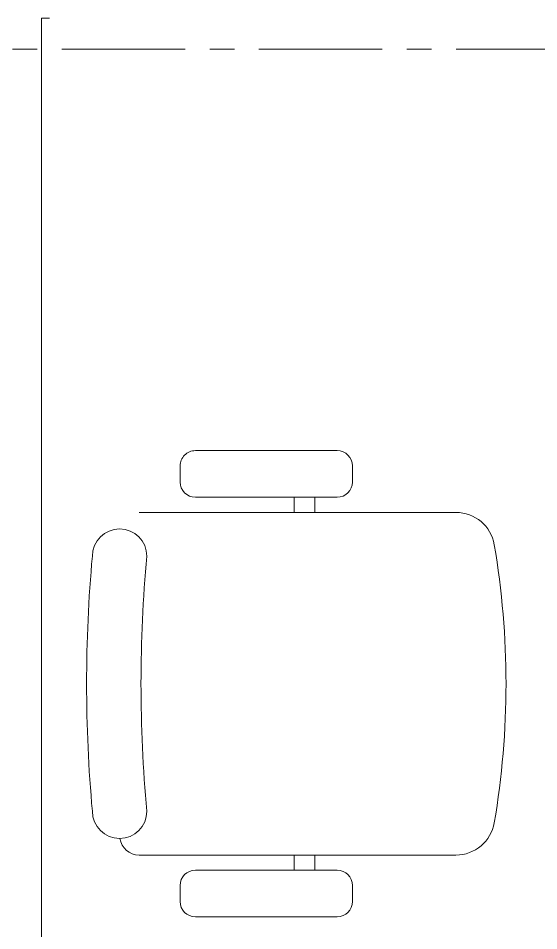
# Model space of a CAD drawing. Header units: millimetres. Extents: x 26027 to 581921, y 7230 to 233891.
# Drawn here: x 557194 to 557864, y 141210 to 142385 of the extents above; entities that cross this region are included whole.
import ezdxf

# ---------------------------------------------------------------- set-up
doc = ezdxf.new("R2010")
doc.units = ezdxf.units.MM
doc.header["$LTSCALE"] = 5
doc.linetypes.add('CENTER', pattern=[50.8, 31.75, -6.35, 6.35, -6.35])
doc.layers.get('0').update_dxf_attribs({"color": 252})
doc.layers.add('axes', color=252, linetype='Continuous')
for name, color, linetype, lineweight in [('Medical Equipment and Furniture', 252, 'Continuous', 0), ('NEW', 252, 'Continuous', 5), ('Walls', 252, 'Continuous', 5)]:
    doc.layers.add(name, color=color, linetype=linetype, lineweight=lineweight)

# ---------------------------------------------------------------- blocks, each defined once
blk = doc.blocks.new('*X15')
at = {"color": 0}
for p, q in [((5, 3), (5, 3)), ((5, 3), (5, 3)), ((5, 3), (5, 3)), ((5, 3), (5, 3)), ((5, 3), (5, 3)), ((5, 3), (5, 3)), ((5, 3), (5, 3)), ((5, 3), (5, 3)), ((5, 3), (5, 3)), ((5, 3), (5, 3)), ((5, 3), (5, 3)), ((5, 3), (5, 3)), ((5, 3), (5, 3)), ((5, 3), (5, 3)), ((5, 3), (5, 3)), ((5, 3), (5, 3)), ((5, 3), (5, 3)), ((5, 3), (5, 3)), ((5, 3), (5, 3)), ((5, 3), (5, 3)), ((5, 3), (5, 3)), ((5, 3), (5, 3)), ((5, 3), (5, 3)), ((5, 3), (5, 3)), ((5, 3), (5, 3)), ((5, 3), (5, 3)), ((5, 3), (5, 3)), ((5, 3), (5, 3)), ((5, 3), (5, 3)), ((5, 3), (5, 3)), ((5, 3), (5, 3)), ((5, 3), (5, 3)), ((5, 3), (5, 3)), ((5, 3), (5, 3)), ((5, 3), (5, 3)), ((5, 3), (5, 3)), ((5, 3), (5, 3)), ((5, 3), (5, 3)), ((5, 3), (5, 3)), ((5, 3), (5, 3)), ((5, 3), (5, 3)), ((5, 3), (5, 3)), ((5, 3), (5, 3)), ((5, 3), (5, 3)), ((5, 3), (5, 3)), ((5, 3), (5, 3)), ((5, 3), (5, 3)), ((5, 3), (5, 3)), ((5, 3), (5, 3)), ((5, 3), (5, 3)), ((5, 3), (5, 3)), ((5, 3), (5, 3)), ((5, 3), (5, 3)), ((5, 3), (5, 3)), ((5, 3), (5, 3)), ((5, 3), (5, 3)), ((5, 3), (5, 3)), ((5, 3), (5, 3)), ((5, 3), (5, 3)), ((5, 3), (5, 3)), ((5, 3), (5, 3)), ((5, 3), (5, 3)), ((5, 3), (5, 3)), ((5, 3), (5, 3)), ((5, 3), (5, 3)), ((5, 3), (5, 3)), ((6, 3), (5, 3)), ((5, 3), (5, 3)), ((6, 3), (5, 3)), ((5, 3), (5, 3)), ((6, 3), (5, 3)), ((5, 3), (5, 3)), ((6, 3), (5, 3)), ((5, 3), (5, 3)), ((5, 3), (5, 3)), ((5, 3), (5, 3)), ((5, 3), (5, 3)), ((5, 3), (5, 3)), ((5, 3), (5, 3)), ((5, 3), (5, 3)), ((5, 3), (5, 3)), ((5, 3), (5, 3)), ((5, 3), (5, 3)), ((5, 3), (5, 3)), ((5, 3), (5, 3)), ((5, 3), (5, 3)), ((5, 3), (5, 3)), ((5, 3), (5, 3)), ((5, 3), (5, 3)), ((5, 3), (5, 3)), ((5, 3), (5, 3)), ((5, 3), (5, 3)), ((5, 3), (5, 3)), ((5, 3), (5, 3)), ((5, 3), (5, 3)), ((5, 3), (5, 3)), ((6, 3), (6, 3)), ((6, 3), (6, 3)), ((6, 3), (6, 3)), ((6, 3), (6, 3)), ((6, 3), (6, 3)), ((6, 3), (6, 3)), ((6, 3), (6, 3)), ((6, 3), (6, 3)), ((6, 3), (6, 3)), ((6, 3), (6, 3)), ((6, 3), (6, 3)), ((6, 3), (6, 3)), ((6, 3), (6, 3)), ((6, 3), (6, 3)), ((6, 3), (6, 3)), ((6, 3), (6, 3)), ((6, 3), (6, 3)), ((6, 3), (6, 3)), ((6, 3), (6, 3)), ((6, 3), (6, 3)), ((6, 3), (6, 3)), ((6, 3), (6, 3)), ((6, 3), (6, 3)), ((6, 3), (6, 3)), ((6, 3), (6, 3)), ((6, 3), (6, 3)), ((6, 3), (6, 3)), ((6, 3), (6, 3)), ((6, 3), (6, 3)), ((6, 3), (6, 3)), ((6, 3), (6, 3)), ((6, 3), (6, 3)), ((6, 3), (6, 3)), ((6, 3), (6, 3)), ((6, 3), (6, 3)), ((6, 3), (6, 3)), ((6, 3), (6, 3)), ((6, 3), (6, 3)), ((6, 3), (6, 3)), ((6, 3), (6, 3)), ((6, 3), (6, 3)), ((6, 3), (6, 3)), ((6, 3), (6, 3)), ((6, 3), (6, 3)), ((6, 3), (6, 3)), ((6, 3), (6, 3)), ((6, 3), (6, 3)), ((6, 3), (6, 3)), ((6, 3), (6, 3)), ((6, 3), (6, 3)), ((6, 3), (6, 3)), ((6, 3), (6, 3)), ((6, 3), (6, 3)), ((6, 3), (6, 3)), ((6, 3), (6, 3)), ((6, 3), (6, 3)), ((6, 3), (6, 3)), ((6, 3), (6, 3)), ((6, 3), (6, 3)), ((6, 3), (6, 3)), ((6, 3), (6, 3)), ((6, 3), (6, 3)), ((6, 3), (6, 3)), ((6, 3), (6, 3)), ((6, 3), (6, 3)), ((6, 3), (6, 3)), ((6, 3), (6, 3)), ((6, 3), (6, 3)), ((6, 3), (6, 3)), ((6, 3), (6, 3)), ((6, 3), (6, 3)), ((6, 3), (6, 3)), ((6, 3), (6, 3)), ((6, 3), (6, 3)), ((6, 3), (6, 3)), ((6, 3), (6, 3)), ((6, 3), (6, 3)), ((6, 3), (6, 3)), ((6, 3), (6, 3)), ((6, 3), (6, 3)), ((6, 3), (6, 3)), ((6, 3), (6, 3)), ((6, 3), (6, 3)), ((6, 3), (6, 3)), ((6, 3), (6, 3)), ((6, 3), (6, 3)), ((6, 3), (6, 3)), ((6, 3), (6, 3)), ((6, 3), (6, 3)), ((6, 3), (6, 3)), ((6, 3), (6, 3)), ((6, 3), (6, 3)), ((6, 3), (6, 3)), ((6, 3), (6, 3)), ((6, 3), (6, 3)), ((6, 3), (6, 3)), ((6, 3), (6, 3)), ((6, 3), (6, 3)), ((6, 3), (6, 3)), ((6, 3), (6, 3)), ((6, 3), (6, 3)), ((6, 3), (6, 3)), ((6, 3), (6, 3)), ((6, 3), (6, 3)), ((6, 3), (6, 3)), ((6, 3), (6, 3)), ((6, 3), (6, 3)), ((6, 3), (6, 3)), ((6, 3), (6, 3)), ((6, 3), (6, 3)), ((6, 3), (6, 3)), ((6, 3), (6, 3)), ((6, 3), (6, 3)), ((6, 3), (6, 3)), ((6, 3), (6, 3)), ((6, 3), (6, 3)), ((6, 3), (6, 3)), ((6, 3), (6, 3)), ((6, 3), (6, 3)), ((6, 3), (6, 3)), ((6, 3), (6, 3)), ((6, 3), (6, 3)), ((6, 3), (6, 3)), ((6, 3), (6, 3)), ((6, 3), (6, 3)), ((6, 3), (6, 3)), ((6, 3), (6, 3)), ((6, 3), (6, 3)), ((6, 3), (6, 3)), ((6, 3), (6, 3)), ((6, 3), (6, 3)), ((6, 3), (6, 3)), ((6, 3), (6, 3)), ((6, 3), (6, 3)), ((6, 3), (6, 3)), ((6, 3), (6, 3)), ((6, 3), (6, 3)), ((6, 3), (6, 3)), ((6, 3), (6, 3)), ((6, 3), (6, 3)), ((6, 3), (6, 3)), ((6, 3), (6, 3)), ((6, 3), (6, 3)), ((6, 3), (6, 3)), ((6, 3), (6, 3)), ((6, 3), (6, 3)), ((6, 3), (6, 3)), ((6, 3), (6, 3)), ((6, 3), (6, 3)), ((6, 3), (6, 3)), ((6, 3), (6, 3)), ((6, 3), (6, 3)), ((6, 3), (6, 3)), ((6, 3), (6, 3)), ((6, 3), (6, 3)), ((6, 3), (6, 3)), ((6, 3), (6, 3)), ((6, 3), (6, 3)), ((6, 3), (6, 3)), ((6, 3), (6, 3)), ((6, 3), (6, 3)), ((6, 3), (6, 3)), ((6, 3), (6, 3)), ((6, 3), (6, 3)), ((6, 3), (6, 3)), ((6, 3), (6, 3)), ((6, 3), (6, 3)), ((6, 3), (6, 3)), ((6, 3), (6, 3)), ((6, 3), (6, 3)), ((6, 3), (6, 3)), ((6, 3), (6, 3)), ((6, 3), (6, 3)), ((6, 3), (6, 3)), ((6, 3), (6, 3)), ((6, 3), (6, 3)), ((6, 3), (6, 3)), ((6, 3), (6, 3)), ((6, 3), (6, 3)), ((6, 3), (6, 3)), ((6, 3), (6, 3)), ((6, 3), (6, 3)), ((6, 3), (6, 3)), ((6, 3), (6, 3)), ((6, 3), (6, 3)), ((6, 3), (6, 3)), ((6, 3), (6, 3)), ((6, 3), (6, 3)), ((6, 3), (6, 3)), ((6, 3), (6, 3)), ((6, 3), (6, 3)), ((6, 3), (6, 3)), ((6, 3), (6, 3)), ((6, 3), (6, 3)), ((6, 3), (6, 3)), ((6, 3), (6, 3)), ((6, 3), (6, 3)), ((6, 3), (6, 3)), ((6, 3), (6, 3)), ((6, 3), (6, 3)), ((6, 3), (6, 3)), ((6, 3), (6, 3)), ((6, 3), (6, 3)), ((6, 3), (6, 3)), ((6, 3), (5, 3)), ((6, 3), (5, 3)), ((6, 3), (5, 3)), ((6, 3), (5, 3)), ((6, 3), (5, 3)), ((6, 3), (6, 3)), ((6, 3), (6, 3)), ((6, 3), (6, 3)), ((6, 3), (6, 3)), ((6, 3), (6, 3)), ((6, 3), (6, 3)), ((6, 3), (6, 3)), ((6, 3), (6, 3)), ((6, 3), (6, 3)), ((6, 3), (6, 3)), ((6, 3), (6, 3)), ((6, 3), (6, 3)), ((6, 3), (6, 3)), ((6, 3), (6, 3)), ((6, 3), (6, 3)), ((6, 3), (6, 3)), ((6, 3), (6, 3)), ((6, 3), (6, 3)), ((6, 3), (6, 3)), ((6, 3), (6, 3)), ((6, 3), (6, 3)), ((6, 3), (6, 3)), ((6, 3), (6, 3)), ((6, 3), (6, 3)), ((6, 3), (6, 3)), ((6, 3), (6, 3)), ((6, 3), (6, 3)), ((6, 3), (6, 3)), ((6, 3), (6, 3)), ((6, 3), (6, 3)), ((6, 3), (6, 3)), ((6, 3), (6, 3)), ((6, 3), (6, 3)), ((6, 3), (6, 3)), ((6, 3), (6, 3)), ((6, 3), (6, 3)), ((6, 3), (6, 3)), ((6, 3), (6, 3)), ((6, 3), (6, 3)), ((6, 3), (6, 3)), ((6, 3), (6, 3)), ((6, 3), (6, 3)), ((6, 3), (6, 3)), ((6, 3), (6, 3)), ((6, 3), (6, 3)), ((6, 3), (6, 3)), ((6, 3), (6, 3)), ((6, 3), (6, 3)), ((6, 3), (6, 3)), ((6, 3), (6, 3)), ((6, 3), (6, 3)), ((6, 3), (6, 3)), ((6, 3), (6, 3)), ((6, 3), (6, 3)), ((6, 3), (6, 3)), ((6, 3), (6, 3)), ((6, 3), (6, 3)), ((6, 3), (6, 3)), ((6, 3), (6, 3)), ((6, 3), (6, 3)), ((6, 3), (6, 3)), ((6, 3), (6, 3)), ((6, 3), (6, 3)), ((6, 3), (6, 3)), ((6, 3), (6, 3)), ((6, 3), (6, 3)), ((6, 3), (6, 3)), ((6, 3), (6, 3)), ((6, 3), (6, 3)), ((6, 3), (6, 3)), ((6, 3), (6, 3)), ((6, 3), (6, 3)), ((6, 3), (6, 3)), ((6, 3), (6, 3)), ((6, 3), (6, 3)), ((6, 3), (6, 3)), ((6, 3), (6, 3)), ((6, 3), (6, 3)), ((6, 3), (6, 3)), ((6, 3), (6, 3)), ((6, 3), (6, 3)), ((6, 3), (6, 3)), ((6, 3), (6, 3)), ((6, 3), (6, 3)), ((6, 3), (6, 3)), ((6, 3), (6, 3)), ((6, 3), (6, 3)), ((6, 3), (6, 3)), ((6, 3), (6, 3)), ((6, 3), (6, 3)), ((6, 3), (6, 3)), ((6, 3), (6, 3)), ((6, 3), (6, 3)), ((6, 3), (6, 3)), ((6, 3), (6, 3)), ((6, 3), (6, 3)), ((6, 3), (6, 3)), ((6, 3), (6, 3)), ((6, 3), (6, 3)), ((6, 3), (6, 3)), ((6, 3), (6, 3)), ((6, 3), (6, 3)), ((6, 3), (6, 3)), ((6, 3), (6, 3)), ((6, 3), (6, 3)), ((6, 3), (6, 3)), ((6, 3), (6, 3)), ((6, 3), (6, 3)), ((6, 3), (6, 3)), ((6, 3), (6, 3)), ((6, 3), (6, 3)), ((6, 3), (6, 3)), ((6, 3), (6, 3)), ((6, 3), (6, 3)), ((6, 3), (6, 3)), ((6, 3), (6, 3)), ((6, 3), (6, 3)), ((6, 3), (6, 3)), ((6, 3), (6, 3)), ((6, 3), (6, 3)), ((6, 3), (6, 3)), ((6, 3), (6, 3)), ((6, 3), (6, 3)), ((6, 3), (6, 3)), ((6, 3), (6, 3)), ((6, 3), (6, 3)), ((6, 3), (6, 3)), ((6, 3), (6, 3)), ((6, 3), (6, 3)), ((6, 3), (6, 3)), ((6, 3), (6, 3)), ((6, 3), (6, 3)), ((6, 3), (6, 3)), ((6, 3), (6, 3)), ((6, 3), (6, 3)), ((6, 3), (6, 3)), ((6, 3), (6, 3)), ((6, 3), (6, 3)), ((6, 3), (6, 3)), ((6, 3), (6, 3)), ((6, 3), (6, 3)), ((6, 3), (6, 3)), ((6, 3), (6, 3)), ((6, 3), (6, 3)), ((6, 3), (6, 3)), ((6, 3), (6, 3)), ((6, 3), (6, 3)), ((6, 3), (6, 3)), ((6, 3), (6, 3)), ((6, 3), (6, 3)), ((6, 3), (6, 3)), ((6, 3), (6, 3)), ((6, 3), (6, 3)), ((6, 3), (6, 3)), ((6, 3), (6, 3)), ((6, 3), (6, 3)), ((6, 3), (6, 3)), ((6, 3), (6, 3)), ((6, 3), (6, 3)), ((6, 3), (6, 3)), ((6, 3), (6, 3)), ((6, 3), (6, 3)), ((6, 3), (6, 3)), ((6, 3), (6, 3)), ((6, 3), (6, 3)), ((6, 3), (6, 3)), ((6, 3), (6, 3)), ((6, 3), (6, 3)), ((6, 3), (6, 3)), ((6, 3), (6, 3)), ((6, 3), (6, 3)), ((6, 3), (6, 3)), ((6, 3), (6, 3)), ((6, 3), (6, 3)), ((6, 3), (6, 3)), ((6, 3), (6, 3)), ((6, 3), (6, 3)), ((6, 3), (6, 3)), ((6, 3), (6, 3)), ((6, 3), (6, 3)), ((6, 3), (6, 3)), ((6, 3), (6, 3)), ((6, 3), (6, 3)), ((6, 3), (6, 3)), ((6, 3), (6, 3)), ((6, 3), (6, 3)), ((6, 3), (6, 3)), ((6, 3), (6, 3)), ((6, 3), (6, 3)), ((6, 3), (6, 3)), ((6, 3), (6, 3)), ((6, 3), (6, 3)), ((6, 3), (6, 3)), ((6, 3), (6, 3)), ((6, 3), (6, 3)), ((6, 3), (6, 3)), ((6, 3), (6, 3)), ((6, 3), (6, 3)), ((6, 3), (6, 3)), ((6, 3), (6, 3)), ((6, 3), (6, 3)), ((6, 3), (6, 3)), ((6, 3), (6, 3)), ((6, 3), (6, 3)), ((6, 3), (6, 3)), ((6, 3), (6, 3)), ((6, 3), (6, 3)), ((6, 3), (6, 3)), ((6, 3), (6, 3)), ((6, 3), (6, 3)), ((6, 3), (6, 3)), ((6, 3), (6, 3)), ((6, 3), (6, 3)), ((6, 3), (6, 3)), ((6, 3), (6, 3)), ((6, 3), (6, 3)), ((6, 3), (6, 3)), ((6, 3), (6, 3)), ((6, 3), (6, 3)), ((6, 3), (6, 3)), ((6, 3), (6, 3)), ((6, 3), (6, 3)), ((6, 3), (6, 3)), ((6, 3), (6, 3)), ((6, 3), (6, 3)), ((6, 3), (6, 3)), ((6, 3), (6, 3)), ((6, 3), (6, 3)), ((6, 3), (6, 3)), ((6, 3), (6, 3)), ((6, 3), (6, 3)), ((6, 3), (6, 3)), ((6, 3), (6, 3)), ((6, 3), (6, 3)), ((6, 3), (6, 3)), ((6, 3), (6, 3)), ((6, 3), (6, 3)), ((6, 3), (6, 3)), ((6, 3), (6, 3)), ((6, 3), (6, 3)), ((6, 3), (6, 3)), ((6, 3), (6, 3)), ((6, 3), (6, 3)), ((6, 3), (6, 3)), ((6, 3), (6, 3)), ((6, 3), (6, 3)), ((6, 3), (6, 3)), ((6, 3), (6, 3)), ((6, 3), (6, 3)), ((6, 3), (6, 3)), ((6, 3), (6, 3)), ((6, 3), (6, 3)), ((6, 3), (6, 3)), ((6, 3), (6, 3)), ((6, 3), (6, 3)), ((6, 3), (6, 3)), ((6, 3), (6, 3)), ((6, 3), (6, 3)), ((6, 3), (6, 3)), ((6, 3), (6, 3)), ((6, 3), (6, 3)), ((6, 3), (6, 3)), ((6, 3), (6, 3)), ((6, 3), (6, 3)), ((6, 3), (6, 3)), ((6, 3), (6, 3)), ((6, 3), (6, 3)), ((6, 3), (6, 3)), ((6, 3), (6, 3)), ((6, 3), (6, 3)), ((6, 3), (6, 3)), ((6, 3), (6, 3)), ((6, 3), (6, 3)), ((6, 3), (6, 3)), ((6, 3), (6, 3)), ((6, 3), (6, 3)), ((6, 3), (6, 3)), ((6, 3), (6, 3)), ((6, 3), (6, 3)), ((6, 3), (6, 3)), ((6, 3), (6, 3)), ((6, 3), (6, 3)), ((6, 3), (6, 3)), ((6, 3), (6, 3)), ((6, 3), (6, 3)), ((6, 3), (6, 3)), ((6, 3), (6, 3)), ((6, 3), (6, 3)), ((6, 3), (6, 3)), ((6, 3), (6, 3)), ((6, 3), (6, 3)), ((6, 3), (6, 3)), ((6, 3), (6, 3)), ((6, 3), (6, 3)), ((6, 3), (6, 3)), ((6, 3), (6, 3)), ((6, 3), (6, 3)), ((6, 3), (6, 3)), ((6, 3), (6, 3)), ((6, 3), (6, 3)), ((6, 3), (6, 3)), ((6, 3), (6, 3)), ((6, 3), (6, 3)), ((6, 3), (6, 3)), ((6, 3), (6, 3)), ((6, 3), (6, 3)), ((6, 3), (6, 3)), ((6, 3), (6, 3)), ((6, 3), (6, 3)), ((6, 3), (6, 3)), ((6, 3), (6, 3)), ((6, 3), (6, 3)), ((6, 3), (6, 3)), ((6, 3), (6, 3)), ((6, 3), (6, 3)), ((6, 3), (6, 3)), ((6, 3), (6, 3))]:
    blk.add_line(p, q, dxfattribs=at)
blk = doc.blocks.new('*X16')
at = {"color": 0}
for p, q in [((13, 1), (13, 1)), ((13, 1), (13, 1)), ((13, 1), (13, 1)), ((13, 1), (13, 1)), ((13, 1), (13, 1)), ((13, 1), (13, 1)), ((13, 1), (13, 1)), ((13, 1), (13, 1)), ((13, 1), (13, 1)), ((13, 1), (13, 1)), ((13, 1), (13, 1)), ((13, 1), (13, 1)), ((13, 1), (13, 1)), ((13, 1), (13, 1)), ((13, 1), (13, 1)), ((13, 1), (14, 1)), ((13, 1), (14, 1)), ((13, 1), (14, 1)), ((13, 1), (13, 1)), ((13, 1), (13, 1)), ((13, 1), (13, 1)), ((13, 1), (13, 1)), ((13, 1), (13, 1)), ((13, 1), (13, 1)), ((13, 1), (13, 1)), ((13, 1), (13, 1)), ((13, 1), (13, 1)), ((13, 1), (13, 1)), ((13, 1), (13, 1)), ((13, 1), (13, 1)), ((13, 1), (13, 1)), ((13, 1), (13, 1)), ((13, 1), (13, 1)), ((13, 1), (13, 1)), ((13, 1), (13, 1)), ((13, 1), (13, 1)), ((13, 1), (13, 1)), ((13, 1), (13, 1)), ((13, 1), (13, 1)), ((13, 1), (13, 1)), ((13, 1), (13, 1)), ((13, 1), (13, 1)), ((13, 1), (13, 1)), ((13, 1), (13, 1)), ((13, 1), (13, 1)), ((13, 1), (13, 1)), ((13, 1), (13, 1)), ((13, 1), (13, 1)), ((13, 1), (13, 1)), ((13, 1), (13, 1)), ((13, 1), (13, 1)), ((13, 1), (13, 1)), ((13, 1), (13, 1)), ((13, 1), (13, 1)), ((13, 1), (13, 1)), ((13, 1), (13, 1)), ((13, 1), (13, 1)), ((13, 1), (13, 1)), ((13, 1), (13, 1)), ((13, 1), (13, 1)), ((13, 1), (13, 1)), ((13, 1), (13, 1)), ((13, 1), (13, 1)), ((13, 1), (13, 1)), ((13, 1), (13, 1)), ((13, 1), (13, 1)), ((13, 1), (13, 1)), ((13, 1), (13, 1)), ((13, 1), (13, 1)), ((13, 1), (13, 1)), ((13, 1), (13, 1)), ((13, 1), (13, 1)), ((13, 1), (13, 1)), ((13, 1), (13, 1)), ((13, 1), (13, 1)), ((13, 1), (13, 1)), ((13, 1), (13, 1)), ((13, 1), (13, 1)), ((13, 1), (13, 1)), ((13, 1), (13, 1)), ((13, 1), (13, 1)), ((13, 1), (13, 1)), ((13, 1), (13, 1)), ((13, 1), (13, 1)), ((13, 1), (13, 1)), ((13, 1), (13, 1)), ((13, 1), (13, 1)), ((13, 1), (13, 1)), ((13, 1), (13, 1)), ((13, 1), (13, 1)), ((13, 1), (13, 1)), ((13, 1), (13, 1)), ((13, 1), (13, 1)), ((13, 1), (13, 1)), ((13, 1), (13, 1)), ((13, 1), (13, 1)), ((13, 1), (13, 1)), ((13, 1), (13, 1)), ((13, 1), (13, 1)), ((13, 1), (13, 1)), ((13, 1), (13, 1)), ((13, 1), (13, 1)), ((13, 1), (13, 1)), ((13, 1), (13, 1)), ((13, 1), (13, 1)), ((13, 1), (13, 1)), ((13, 1), (13, 1)), ((13, 1), (13, 1)), ((13, 1), (13, 1)), ((13, 1), (13, 1)), ((13, 1), (13, 1)), ((13, 1), (13, 1)), ((13, 1), (13, 1)), ((13, 1), (13, 1)), ((13, 1), (13, 1)), ((13, 1), (13, 1)), ((13, 1), (13, 1)), ((13, 1), (13, 1)), ((13, 1), (13, 1)), ((13, 1), (13, 1)), ((13, 1), (13, 1)), ((13, 1), (13, 1)), ((13, 1), (13, 1)), ((13, 1), (14, 1)), ((13, 0), (13, 0)), ((13, 0), (13, 0)), ((13, 0), (13, 0)), ((13, 0), (13, 0)), ((13, 0), (13, 0)), ((13, 0), (13, 0)), ((13, 0), (13, 0)), ((13, 0), (13, 0)), ((13, 0), (13, 0)), ((13, 0), (13, 0)), ((13, 0), (13, 0)), ((13, 0), (13, 0)), ((13, 0), (13, 0)), ((13, 0), (13, 0)), ((13, 0), (13, 0)), ((13, 0), (13, 0)), ((13, 0), (13, 0)), ((13, 0), (13, 0)), ((13, 0), (13, 0)), ((13, 0), (13, 0)), ((13, 0), (13, 0)), ((13, 0), (13, 0)), ((13, 0), (13, 0)), ((13, 0), (13, 0)), ((13, 0), (13, 0)), ((13, 0), (13, 0)), ((13, 0), (13, 0)), ((13, 0), (13, 0)), ((13, 0), (13, 0)), ((13, 0), (13, 0)), ((13, 0), (13, 0)), ((13, 0), (13, 0)), ((13, 0), (13, 0)), ((13, 0), (13, 0)), ((13, 0), (13, 0)), ((13, 0), (13, 0)), ((13, 0), (13, 0)), ((13, 0), (13, 0)), ((13, 0), (13, 0)), ((13, 0), (13, 0)), ((13, 0), (13, 0)), ((13, 0), (13, 0)), ((13, 0), (13, 0)), ((13, 0), (13, 0)), ((13, 0), (13, 0)), ((13, 0), (13, 0)), ((13, 0), (13, 0)), ((13, 0), (13, 0)), ((13, 0), (14, 0)), ((13, 0), (14, 0)), ((13, 0), (13, 0)), ((13, 0), (14, 0)), ((14, 1), (14, 1)), ((14, 1), (14, 1)), ((14, 1), (14, 1)), ((14, 1), (14, 1)), ((14, 1), (14, 1)), ((14, 1), (14, 1)), ((14, 1), (14, 1)), ((14, 1), (14, 1)), ((14, 1), (14, 1)), ((14, 1), (14, 1)), ((14, 1), (14, 1)), ((14, 1), (14, 1)), ((14, 1), (14, 1)), ((14, 1), (14, 1)), ((14, 1), (14, 1)), ((14, 1), (14, 1)), ((14, 1), (14, 1)), ((14, 1), (14, 1)), ((14, 1), (14, 1)), ((14, 1), (14, 1)), ((14, 1), (14, 1)), ((14, 1), (14, 1)), ((14, 1), (14, 1)), ((14, 1), (14, 1)), ((14, 1), (14, 1)), ((14, 1), (14, 1)), ((14, 1), (14, 1)), ((14, 1), (14, 1)), ((14, 1), (14, 1)), ((14, 1), (14, 1)), ((14, 1), (14, 1)), ((14, 1), (14, 1)), ((14, 1), (14, 1)), ((14, 1), (14, 1)), ((14, 1), (14, 1)), ((14, 1), (14, 1)), ((14, 1), (14, 1)), ((14, 1), (14, 1)), ((14, 1), (14, 1)), ((14, 1), (14, 1)), ((14, 1), (14, 1)), ((14, 1), (14, 1)), ((14, 1), (14, 1)), ((14, 1), (14, 1)), ((14, 1), (14, 1)), ((14, 1), (14, 1)), ((14, 1), (14, 1)), ((14, 1), (14, 1)), ((14, 1), (14, 1)), ((14, 1), (14, 1)), ((14, 1), (14, 1)), ((14, 1), (14, 1)), ((14, 1), (14, 1)), ((14, 1), (14, 1)), ((14, 1), (14, 1)), ((14, 1), (14, 1)), ((14, 1), (14, 1)), ((14, 1), (14, 1)), ((14, 1), (14, 1)), ((14, 1), (14, 1)), ((14, 1), (14, 1)), ((14, 1), (14, 1)), ((14, 1), (14, 1)), ((14, 1), (14, 1)), ((14, 1), (14, 1)), ((14, 1), (14, 1)), ((14, 1), (14, 1)), ((14, 1), (14, 1)), ((14, 1), (14, 1)), ((14, 1), (14, 1)), ((14, 1), (14, 1)), ((14, 1), (14, 1)), ((14, 1), (14, 1)), ((14, 1), (14, 1)), ((14, 1), (14, 1)), ((14, 1), (14, 1)), ((14, 1), (14, 1)), ((14, 1), (14, 1)), ((14, 1), (14, 1)), ((14, 1), (14, 1)), ((14, 1), (14, 1)), ((14, 1), (14, 1)), ((14, 1), (14, 1)), ((14, 1), (14, 1)), ((14, 1), (14, 1)), ((14, 1), (14, 1)), ((14, 1), (14, 1)), ((14, 1), (14, 1)), ((14, 1), (14, 1)), ((14, 1), (14, 1)), ((14, 1), (14, 1)), ((14, 1), (14, 1)), ((14, 1), (14, 1)), ((14, 1), (14, 1)), ((14, 0), (14, 0)), ((14, 0), (14, 0)), ((14, 0), (14, 0)), ((14, 0), (14, 0)), ((14, 0), (14, 0)), ((14, 0), (14, 0)), ((14, 0), (14, 0)), ((14, 0), (14, 0)), ((14, 0), (14, 0)), ((14, 0), (14, 0)), ((14, 0), (14, 0)), ((14, 0), (14, 0)), ((14, 0), (14, 0)), ((14, 0), (14, 0)), ((14, 0), (14, 0)), ((14, 0), (14, 0)), ((14, 0), (14, 0)), ((14, 0), (14, 0)), ((14, 0), (14, 0)), ((14, 0), (14, 0)), ((14, 0), (14, 0)), ((14, 0), (14, 0)), ((14, 0), (14, 0)), ((14, 0), (14, 0)), ((14, 0), (14, 0)), ((14, 0), (14, 0)), ((14, 0), (14, 0)), ((14, 0), (14, 0)), ((14, 0), (14, 0)), ((14, 0), (14, 0)), ((14, 0), (14, 0)), ((14, 0), (14, 0)), ((14, 0), (14, 0)), ((14, 0), (14, 0)), ((14, 0), (14, 0)), ((14, 0), (14, 0)), ((14, 0), (14, 0)), ((14, 0), (14, 0)), ((14, 0), (14, 0)), ((14, 0), (14, 0)), ((14, 0), (14, 0)), ((14, 0), (14, 0)), ((14, 0), (14, 0)), ((14, 0), (14, 0)), ((14, 0), (14, 0)), ((14, 0), (14, 0)), ((14, 0), (14, 0)), ((14, 0), (14, 0)), ((13, 0), (13, 0)), ((13, 0), (14, 0)), ((13, 0), (13, 0)), ((13, 0), (14, 0)), ((13, 0), (13, 0)), ((13, 0), (14, 0)), ((13, 0), (13, 0)), ((13, 0), (13, 0)), ((13, 0), (13, 0)), ((13, 0), (13, 0)), ((13, 0), (14, 0)), ((13, 0), (13, 0)), ((13, 0), (14, 0)), ((13, 0), (13, 0)), ((13, 0), (14, 0)), ((13, 0), (13, 0)), ((13, 0), (14, 0)), ((13, 0), (13, 0)), ((13, 0), (14, 0)), ((13, 0), (13, 0)), ((13, 0), (14, 0)), ((13, 0), (13, 0)), ((13, 0), (14, 0)), ((13, 0), (13, 0)), ((13, 0), (13, 0)), ((13, 0), (13, 0)), ((13, 0), (14, 0)), ((13, 0), (13, 0)), ((13, 0), (14, 0)), ((13, 0), (13, 0)), ((13, 0), (14, 0)), ((13, 0), (13, 0)), ((13, 0), (14, 0)), ((13, 0), (13, 0)), ((13, 0), (13, 0)), ((13, 0), (13, 0)), ((13, 0), (13, 0)), ((13, 0), (13, 0)), ((13, 0), (13, 0)), ((13, 0), (13, 0)), ((13, 0), (13, 0)), ((13, 0), (13, 0)), ((13, 0), (13, 0)), ((13, 0), (13, 0)), ((13, 0), (13, 0)), ((13, 0), (13, 0)), ((13, 0), (13, 0)), ((13, 0), (13, 0)), ((13, 0), (13, 0)), ((13, 0), (13, 0)), ((13, 0), (13, 0)), ((13, 0), (13, 0)), ((13, 0), (13, 0)), ((13, 0), (13, 0)), ((13, 0), (13, 0)), ((13, 0), (13, 0)), ((13, 0), (13, 0)), ((13, 0), (13, 0)), ((13, 0), (13, 0)), ((13, 0), (13, 0)), ((13, 0), (13, 0)), ((13, 0), (13, 0)), ((13, 0), (13, 0)), ((13, 0), (13, 0)), ((13, -1), (13, -1)), ((13, -1), (13, -1)), ((13, -1), (13, -1)), ((13, -1), (13, -1)), ((13, -1), (13, -1)), ((13, -1), (14, -1)), ((13, -1), (13, -1)), ((14, 0), (14, 0)), ((14, 0), (14, 0)), ((14, 0), (14, 0)), ((14, 0), (14, 0)), ((14, 0), (14, 0)), ((14, 0), (14, 0)), ((14, 0), (14, 0)), ((14, 0), (14, 0)), ((14, 0), (14, 0)), ((14, 0), (14, 0)), ((14, 0), (14, 0)), ((14, 0), (14, 0)), ((14, 0), (14, 0)), ((14, 0), (14, 0)), ((14, 0), (14, 0)), ((13, 0), (14, 0)), ((14, 0), (14, 0)), ((14, 0), (14, 0)), ((14, 0), (14, 0)), ((14, 0), (14, 0)), ((14, 0), (14, 0)), ((14, 0), (14, 0)), ((14, 0), (14, 0)), ((14, 0), (14, 0)), ((14, 0), (14, 0)), ((14, 0), (14, 0)), ((14, 0), (14, 0)), ((14, 0), (14, 0)), ((14, 0), (14, 0)), ((14, 0), (14, 0)), ((14, 0), (14, 0)), ((14, 0), (14, 0)), ((14, 0), (14, 0)), ((14, 0), (14, 0)), ((14, 0), (14, 0)), ((14, 0), (14, 0)), ((14, 0), (14, 0)), ((14, 0), (14, 0)), ((14, 0), (14, 0)), ((14, 0), (14, 0)), ((14, 0), (14, 0)), ((14, 0), (14, 0)), ((14, 0), (14, 0)), ((14, 0), (14, 0)), ((14, 0), (14, 0)), ((14, 0), (14, 0)), ((14, 0), (14, 0)), ((14, 0), (14, 0)), ((14, 0), (14, 0)), ((14, 0), (14, 0)), ((14, -1), (14, -1)), ((14, -1), (14, -1)), ((14, -1), (14, -1)), ((14, -1), (14, -1)), ((14, -1), (14, -1))]:
    blk.add_line(p, q, dxfattribs=at)
blk = doc.blocks.new('GF21018-P')
at = {"color": 0}
for p, q in [((-0.2207, 0.4756), (-0.2207, 0.0675)), ((0.2205, 0.4756), (0.2205, 0.0675)), ((-0.2806, 0.3422), (-0.2598, 0.3422)), ((0.2596, 0.3422), (0.2804, 0.3422)), ((-0.3002, 0.3226), (-0.3002, 0.14)), ((-0.2402, 0.3226), (-0.2402, 0.14)), ((0.24, 0.3226), (0.24, 0.14)), ((0.3, 0.3226), (0.3, 0.14)), ((-0.2402, 0.2937), (-0.2207, 0.2937)), ((0.2205, 0.2937), (0.24, 0.2937)), ((-0.2402, 0.2671), (-0.2207, 0.2671)), ((0.2205, 0.2671), (0.24, 0.2671)), ((-0.2806, 0.1204), (-0.2598, 0.1204)), ((0.2596, 0.1204), (0.2804, 0.1204))]:
    blk.add_line(p, q, dxfattribs=at)
for points in [[(0.24, 0.2937), (0.24, 0.2937), (0.24, 0.2937), (0.24, 0.2937), (0.24, 0.2937), (0.24, 0.2937), (0.24, 0.2937), (0.24, 0.2937), (0.24, 0.2937), (0.24, 0.2937), (0.24, 0.2937), (0.24, 0.2937), (0.24, 0.2937), (0.24, 0.2937), (0.24, 0.2937), (0.24, 0.2937), (0.24, 0.2937), (0.24, 0.2937), (0.24, 0.2937), (0.24, 0.2937), (0.24, 0.2937), (0.24, 0.2937), (0.24, 0.2937), (0.24, 0.2937), (0.24, 0.2937), (0.24, 0.2937), (0.24, 0.2937), (0.24, 0.2937), (0.24, 0.2937), (0.24, 0.2937), (0.24, 0.2937), (0.24, 0.2937), (0.24, 0.2937), (0.24, 0.2937), (0.24, 0.2937), (0.24, 0.2937), (0.24, 0.2937), (0.24, 0.2937), (0.24, 0.2937), (0.24, 0.2937), (0.24, 0.2937), (0.24, 0.2937), (0.24, 0.2937), (0.24, 0.2937), (0.24, 0.2937), (0.24, 0.2937), (0.24, 0.2937), (0.24, 0.2937), (0.24, 0.2937), (0.24, 0.2937), (0.24, 0.2937), (0.24, 0.2937), (0.24, 0.2937), (0.24, 0.2937), (0.24, 0.2937), (0.24, 0.2937), (0.24, 0.2937), (0.24, 0.2937), (0.24, 0.2937), (0.24, 0.2937), (0.24, 0.2937), (0.24, 0.2937), (0.24, 0.2937), (0.24, 0.2937), (0.24, 0.2937), (0.24, 0.2937), (0.24, 0.2937), (0.24, 0.2937), (0.24, 0.2937), (0.24, 0.2937), (0.24, 0.2937), (0.24, 0.2937), (0.24, 0.2937), (0.24, 0.2937), (0.24, 0.2937), (0.24, 0.2937), (0.24, 0.2937), (0.24, 0.2937), (0.24, 0.2937), (0.24, 0.2937), (0.24, 0.2937), (0.24, 0.2937), (0.24, 0.2937), (0.24, 0.2937), (0.24, 0.2937), (0.24, 0.2937), (0.24, 0.2937), (0.24, 0.2937), (0.24, 0.2937), (0.24, 0.2937), (0.24, 0.2937), (0.24, 0.2937), (0.24, 0.2937), (0.24, 0.2937), (0.24, 0.2937), (0.24, 0.2937), (0.24, 0.2937), (0.24, 0.2937), (0.24, 0.2937), (0.24, 0.2937), (0.24, 0.2937), (0.24, 0.2937), (0.24, 0.2937), (0.24, 0.2937), (0.24, 0.2937), (0.24, 0.2937), (0.24, 0.2937), (0.24, 0.2937), (0.24, 0.2937), (0.24, 0.2937), (0.24, 0.2937), (0.24, 0.2937), (0.24, 0.2937), (0.24, 0.2937), (0.24, 0.2937), (0.24, 0.2937), (0.24, 0.2937), (0.24, 0.2937), (0.24, 0.2937), (0.24, 0.2937), (0.24, 0.2937), (0.24, 0.2937), (0.24, 0.2937), (0.24, 0.2937), (0.24, 0.2937), (0.24, 0.2937), (0.24, 0.2937), (0.24, 0.2937), (0.24, 0.2937), (0.24, 0.2937), (0.24, 0.2937), (0.24, 0.2937), (0.24, 0.2937), (0.24, 0.2937), (0.24, 0.2937), (0.24, 0.2937), (0.24, 0.2937), (0.24, 0.2937), (0.24, 0.2937), (0.24, 0.2937), (0.24, 0.2937), (0.24, 0.2937), (0.24, 0.2937), (0.24, 0.2937), (0.24, 0.2937), (0.24, 0.2937), (0.24, 0.2937), (0.24, 0.2937), (0.24, 0.2937), (0.24, 0.2937), (0.24, 0.2937), (0.24, 0.2937), (0.24, 0.2937), (0.24, 0.2937), (0.24, 0.2937), (0.24, 0.2937), (0.24, 0.2937), (0.24, 0.2937), (0.24, 0.2937), (0.24, 0.2937), (0.24, 0.2937), (0.24, 0.2937), (0.24, 0.2937), (0.24, 0.2937), (0.24, 0.2937), (0.24, 0.2937), (0.24, 0.2937), (0.24, 0.2937), (0.24, 0.2937), (0.24, 0.2937), (0.24, 0.2937), (0.24, 0.2937), (0.24, 0.2937), (0.24, 0.2937), (0.24, 0.2937), (0.24, 0.2937), (0.24, 0.2937), (0.24, 0.2937), (0.24, 0.2937), (0.24, 0.2937), (0.24, 0.2937), (0.24, 0.2937), (0.24, 0.2937), (0.24, 0.2937), (0.24, 0.2937), (0.24, 0.2937), (0.24, 0.2937), (0.24, 0.2937), (0.24, 0.2937), (0.24, 0.2937), (0.24, 0.2937), (0.24, 0.2937), (0.24, 0.2937), (0.24, 0.2937), (0.24, 0.2937), (0.24, 0.2937), (0.24, 0.2937), (0.24, 0.2937), (0.24, 0.2937), (0.24, 0.2937), (0.24, 0.2937), (0.24, 0.2937), (0.24, 0.2937), (0.24, 0.2937), (0.24, 0.2937), (0.24, 0.2937), (0.24, 0.2937), (0.24, 0.2937), (0.24, 0.2937), (0.24, 0.2937), (0.24, 0.2937), (0.24, 0.2937), (0.24, 0.2937), (0.24, 0.2937), (0.24, 0.2937), (0.24, 0.2937), (0.24, 0.2937), (0.24, 0.2937), (0.24, 0.2937), (0.24, 0.2937), (0.24, 0.2937), (0.24, 0.2937), (0.24, 0.2937), (0.24, 0.2937), (0.24, 0.2937), (0.24, 0.2937), (0.24, 0.2937), (0.24, 0.2937), (0.24, 0.2937), (0.24, 0.2937), (0.24, 0.2937), (0.24, 0.2937), (0.24, 0.2937), (0.24, 0.2937), (0.24, 0.2937), (0.24, 0.2937), (0.24, 0.2937), (0.24, 0.2937), (0.24, 0.2937), (0.24, 0.2937), (0.24, 0.2937), (0.24, 0.2937), (0.24, 0.2937), (0.24, 0.2937), (0.24, 0.2937), (0.24, 0.2937), (0.24, 0.2937), (0.24, 0.2937), (0.24, 0.2937), (0.24, 0.2937), (0.24, 0.2937), (0.24, 0.2937), (0.24, 0.2937), (0.24, 0.2937), (0.24, 0.2937), (0.24, 0.2937), (0.24, 0.2937), (0.24, 0.2937), (0.24, 0.2937), (0.24, 0.2937), (0.24, 0.2937), (0.24, 0.2937), (0.24, 0.2937), (0.24, 0.2937), (0.24, 0.2937), (0.24, 0.2937), (0.24, 0.2937), (0.24, 0.2937), (0.24, 0.2937), (0.24, 0.2937), (0.24, 0.2937), (0.24, 0.2937), (0.24, 0.2937), (0.24, 0.2937), (0.24, 0.2937), (0.24, 0.2937), (0.24, 0.2937)], [(0.24, 0.2937), (0.24, 0.2937), (0.24, 0.2937), (0.24, 0.2937), (0.24, 0.2937), (0.24, 0.2937), (0.24, 0.2937), (0.24, 0.2937), (0.24, 0.2937), (0.24, 0.2937), (0.24, 0.2937), (0.24, 0.2937), (0.24, 0.2937), (0.24, 0.2937), (0.24, 0.2937), (0.24, 0.2937), (0.24, 0.2937), (0.24, 0.2937), (0.24, 0.2937), (0.24, 0.2937), (0.24, 0.2937), (0.24, 0.2937), (0.24, 0.2937), (0.24, 0.2937), (0.24, 0.2937), (0.24, 0.2937), (0.24, 0.2937), (0.24, 0.2937), (0.24, 0.2937), (0.24, 0.2937), (0.24, 0.2937), (0.24, 0.2937), (0.24, 0.2937), (0.24, 0.2937), (0.24, 0.2937), (0.24, 0.2937), (0.24, 0.2937), (0.24, 0.2937), (0.24, 0.2937), (0.24, 0.2937), (0.24, 0.2937), (0.24, 0.2937), (0.24, 0.2937), (0.24, 0.2937), (0.24, 0.2937), (0.24, 0.2937), (0.24, 0.2937), (0.24, 0.2937), (0.24, 0.2937), (0.24, 0.2937), (0.24, 0.2937), (0.24, 0.2937), (0.24, 0.2937), (0.24, 0.2937), (0.24, 0.2937), (0.24, 0.2937), (0.24, 0.2937), (0.24, 0.2937), (0.24, 0.2937), (0.24, 0.2937), (0.24, 0.2937), (0.24, 0.2937), (0.24, 0.2937), (0.24, 0.2937), (0.24, 0.2937), (0.24, 0.2937), (0.24, 0.2937), (0.24, 0.2937), (0.24, 0.2937), (0.24, 0.2937), (0.24, 0.2937), (0.24, 0.2937), (0.24, 0.2937), (0.24, 0.2937), (0.24, 0.2937), (0.24, 0.2937), (0.24, 0.2937), (0.24, 0.2937), (0.24, 0.2937), (0.24, 0.2937), (0.24, 0.2937), (0.24, 0.2937), (0.24, 0.2937), (0.24, 0.2937), (0.24, 0.2937), (0.24, 0.2937), (0.24, 0.2937), (0.24, 0.2937), (0.24, 0.2937), (0.24, 0.2937), (0.24, 0.2937), (0.24, 0.2937), (0.24, 0.2937), (0.24, 0.2937), (0.24, 0.2937), (0.24, 0.2937), (0.24, 0.2937), (0.24, 0.2937), (0.24, 0.2937), (0.24, 0.2937), (0.24, 0.2937), (0.24, 0.2937), (0.24, 0.2937), (0.24, 0.2937), (0.24, 0.2937), (0.24, 0.2937), (0.24, 0.2937), (0.24, 0.2937), (0.24, 0.2937), (0.24, 0.2937), (0.24, 0.2937), (0.24, 0.2937), (0.24, 0.2937), (0.24, 0.2937), (0.24, 0.2937), (0.24, 0.2937), (0.24, 0.2937), (0.24, 0.2937), (0.24, 0.2937), (0.24, 0.2937), (0.24, 0.2937), (0.24, 0.2937), (0.24, 0.2937), (0.24, 0.2937), (0.24, 0.2937), (0.24, 0.2937), (0.24, 0.2937), (0.24, 0.2937), (0.24, 0.2937), (0.24, 0.2937), (0.24, 0.2937), (0.24, 0.2937), (0.24, 0.2937), (0.24, 0.2937), (0.24, 0.2937), (0.24, 0.2937), (0.24, 0.2937), (0.24, 0.2937), (0.24, 0.2937), (0.24, 0.2937), (0.24, 0.2937), (0.24, 0.2937), (0.24, 0.2937), (0.24, 0.2937), (0.24, 0.2937), (0.24, 0.2937), (0.24, 0.2937), (0.24, 0.2937), (0.24, 0.2937), (0.24, 0.2937), (0.24, 0.2937), (0.24, 0.2937), (0.24, 0.2937), (0.24, 0.2937), (0.24, 0.2937), (0.24, 0.2937), (0.24, 0.2937), (0.24, 0.2937), (0.24, 0.2937), (0.24, 0.2937), (0.24, 0.2937), (0.24, 0.2937), (0.24, 0.2937), (0.24, 0.2937), (0.24, 0.2937), (0.24, 0.2937), (0.24, 0.2937), (0.24, 0.2937), (0.24, 0.2937), (0.24, 0.2937), (0.24, 0.2937), (0.24, 0.2937), (0.24, 0.2937), (0.24, 0.2937), (0.24, 0.2937), (0.24, 0.2937), (0.24, 0.2937), (0.24, 0.2937), (0.24, 0.2937), (0.24, 0.2937), (0.24, 0.2937), (0.24, 0.2937), (0.24, 0.2937), (0.24, 0.2937), (0.24, 0.2937), (0.24, 0.2937), (0.24, 0.2937), (0.24, 0.2937), (0.24, 0.2937), (0.24, 0.2937), (0.24, 0.2937), (0.24, 0.2937), (0.24, 0.2937), (0.24, 0.2937), (0.24, 0.2937), (0.24, 0.2937), (0.24, 0.2937), (0.24, 0.2937), (0.24, 0.2937), (0.24, 0.2937), (0.24, 0.2937), (0.24, 0.2937), (0.24, 0.2937), (0.24, 0.2937), (0.24, 0.2937), (0.24, 0.2937), (0.24, 0.2937), (0.24, 0.2937), (0.24, 0.2937), (0.24, 0.2937), (0.24, 0.2937), (0.24, 0.2937), (0.24, 0.2937), (0.24, 0.2937), (0.24, 0.2937), (0.24, 0.2937), (0.24, 0.2937), (0.24, 0.2937), (0.24, 0.2937)], [(0.24, 0.2937), (0.24, 0.2937), (0.24, 0.2937), (0.24, 0.2937), (0.24, 0.2937), (0.24, 0.2937), (0.24, 0.2937), (0.24, 0.2937), (0.24, 0.2937), (0.24, 0.2937), (0.24, 0.2937), (0.24, 0.2937), (0.24, 0.2937), (0.24, 0.2937), (0.24, 0.2937), (0.24, 0.2937), (0.24, 0.2937), (0.24, 0.2937), (0.24, 0.2937), (0.24, 0.2937), (0.24, 0.2937), (0.24, 0.2937), (0.24, 0.2937), (0.24, 0.2937), (0.24, 0.2937), (0.24, 0.2937), (0.24, 0.2937), (0.24, 0.2937), (0.24, 0.2937), (0.24, 0.2937), (0.24, 0.2937), (0.24, 0.2937), (0.24, 0.2937), (0.24, 0.2937), (0.24, 0.2937), (0.24, 0.2937), (0.24, 0.2937), (0.24, 0.2937), (0.24, 0.2937), (0.24, 0.2937), (0.24, 0.2937), (0.24, 0.2937), (0.24, 0.2937), (0.24, 0.2937), (0.24, 0.2937), (0.24, 0.2937), (0.24, 0.2937), (0.24, 0.2937), (0.24, 0.2937), (0.24, 0.2937), (0.24, 0.2937), (0.24, 0.2937), (0.24, 0.2937), (0.24, 0.2937), (0.24, 0.2937), (0.24, 0.2937), (0.24, 0.2937), (0.24, 0.2937), (0.24, 0.2937), (0.24, 0.2937), (0.24, 0.2937), (0.24, 0.2937), (0.24, 0.2937), (0.24, 0.2937), (0.24, 0.2937), (0.24, 0.2937), (0.24, 0.2937), (0.24, 0.2937), (0.24, 0.2937), (0.24, 0.2937), (0.24, 0.2937), (0.24, 0.2937), (0.24, 0.2937), (0.24, 0.2937), (0.24, 0.2937), (0.24, 0.2937), (0.24, 0.2937), (0.24, 0.2937), (0.24, 0.2937), (0.24, 0.2937), (0.24, 0.2937), (0.24, 0.2937), (0.24, 0.2937), (0.24, 0.2937), (0.24, 0.2937), (0.24, 0.2937), (0.24, 0.2937), (0.24, 0.2937), (0.24, 0.2937), (0.24, 0.2937), (0.24, 0.2937), (0.24, 0.2937), (0.24, 0.2937), (0.24, 0.2937), (0.24, 0.2937), (0.24, 0.2937), (0.24, 0.2937), (0.24, 0.2937), (0.24, 0.2937), (0.24, 0.2937), (0.24, 0.2937), (0.24, 0.2937), (0.24, 0.2937), (0.24, 0.2937), (0.24, 0.2937), (0.24, 0.2937), (0.24, 0.2937), (0.24, 0.2937), (0.24, 0.2937), (0.24, 0.2937), (0.24, 0.2937), (0.24, 0.2937), (0.24, 0.2937), (0.24, 0.2937), (0.24, 0.2937), (0.24, 0.2937), (0.24, 0.2937), (0.24, 0.2937), (0.24, 0.2937), (0.24, 0.2937), (0.24, 0.2937), (0.24, 0.2937), (0.24, 0.2937), (0.24, 0.2937), (0.24, 0.2937), (0.24, 0.2937), (0.24, 0.2937), (0.24, 0.2937), (0.24, 0.2937), (0.24, 0.2937), (0.24, 0.2937), (0.24, 0.2937), (0.24, 0.2937), (0.24, 0.2937), (0.24, 0.2937), (0.24, 0.2937), (0.24, 0.2937), (0.24, 0.2937), (0.24, 0.2937), (0.24, 0.2937), (0.24, 0.2937), (0.24, 0.2937), (0.24, 0.2937), (0.24, 0.2937), (0.24, 0.2937), (0.24, 0.2937), (0.24, 0.2937), (0.24, 0.2937), (0.24, 0.2937), (0.24, 0.2937), (0.24, 0.2937), (0.24, 0.2937), (0.24, 0.2937), (0.24, 0.2937), (0.24, 0.2937), (0.24, 0.2937), (0.24, 0.2937), (0.24, 0.2937), (0.24, 0.2937), (0.24, 0.2937), (0.24, 0.2937), (0.24, 0.2937), (0.24, 0.2937), (0.24, 0.2937), (0.24, 0.2937), (0.24, 0.2937), (0.24, 0.2937), (0.24, 0.2937), (0.24, 0.2937), (0.24, 0.2937), (0.24, 0.2937), (0.24, 0.2937), (0.24, 0.2937), (0.24, 0.2937), (0.24, 0.2937), (0.24, 0.2937), (0.24, 0.2937), (0.24, 0.2937), (0.24, 0.2937), (0.24, 0.2937), (0.24, 0.2937), (0.24, 0.2937), (0.24, 0.2937), (0.24, 0.2937), (0.24, 0.2937), (0.24, 0.2937), (0.24, 0.2937), (0.24, 0.2937), (0.24, 0.2937), (0.24, 0.2937), (0.24, 0.2937), (0.24, 0.2937), (0.24, 0.2937), (0.24, 0.2937), (0.24, 0.2937), (0.24, 0.2937), (0.24, 0.2937), (0.24, 0.2937), (0.24, 0.2937), (0.24, 0.2937), (0.24, 0.2937), (0.24, 0.2937), (0.24, 0.2937), (0.24, 0.2937), (0.24, 0.2937), (0.24, 0.2937), (0.24, 0.2937), (0.24, 0.2937), (0.24, 0.2937), (0.24, 0.2937), (0.24, 0.2937), (0.24, 0.2937), (0.24, 0.2937), (0.24, 0.2937)]]:
    blk.add_lwpolyline(points, close=True, dxfattribs=at)
for centre, radius, start, end in [((-0.0001, -0.5295), 1.0695, 80.3671, 99.6329), ((-0.1707, 0.4756), 0.05, 99.6329, 180), ((0.1705, 0.4756), 0.05, 0, 80.3671), ((-0.2806, 0.3226), 0.0196, 90, 180), ((-0.2598, 0.3226), 0.0196, 360, 90), ((0.2596, 0.3226), 0.0196, 90, 180), ((0.2804, 0.3226), 0.0196, 0, 90), ((-0.2806, 0.14), 0.0196, 180, 270), ((-0.2598, 0.14), 0.0196, 270, 360), ((0.2596, 0.14), 0.0196, 180, 270), ((0.2804, 0.14), 0.0196, 270, 0), ((-0.1643, 0.0425), 0.0351, 90, 270), ((0, 1.8467), 1.7767, 264.6946, 275.3053), ((0.1641, 0.0425), 0.0351, 270, 90), ((-0.1957, 0.0675), 0.025, 180, 261.4721), ((0, 1.8314), 1.8314, 264.8532, 275.147)]:
    blk.add_arc(centre, radius, start, end, dxfattribs=at)
at = {"layer": 'NEW', "color": 0, "linetype": 'Continuous'}
for points in [[(0.24, 0.2937), (0.24, 0.2937), (0.24, 0.2937), (0.24, 0.2937), (0.24, 0.2937), (0.24, 0.2937), (0.24, 0.2937), (0.24, 0.2937)], [(0.24, 0.2937), (0.24, 0.2937), (0.24, 0.2937), (0.24, 0.2937), (0.24, 0.2937), (0.24, 0.2937), (0.24, 0.2937)], [(0.24, 0.2937), (0.24, 0.2937), (0.24, 0.2937), (0.24, 0.2937), (0.24, 0.2937), (0.24, 0.2937), (0.24, 0.2937), (0.24, 0.2937), (0.24, 0.2937)], [(0.24, 0.2937), (0.24, 0.2937), (0.24, 0.2937), (0.24, 0.2937), (0.24, 0.2937), (0.24, 0.2937), (0.24, 0.2937), (0.24, 0.2937), (0.24, 0.2937), (0.24, 0.2937)], [(0.24, 0.2937), (0.24, 0.2937), (0.24, 0.2937), (0.24, 0.2937), (0.24, 0.2937), (0.24, 0.2937), (0.24, 0.2937), (0.24, 0.2937), (0.24, 0.2937), (0.24, 0.2937), (0.24, 0.2937), (0.24, 0.2937), (0.24, 0.2937), (0.24, 0.2937), (0.24, 0.2937)], [(0.24, 0.2937), (0.24, 0.2937), (0.24, 0.2937), (0.24, 0.2937), (0.24, 0.2937), (0.24, 0.2937), (0.24, 0.2937), (0.24, 0.2937), (0.24, 0.2937), (0.24, 0.2937)], [(0.24, 0.2937), (0.24, 0.2937), (0.24, 0.2937), (0.24, 0.2937), (0.24, 0.2937), (0.24, 0.2937), (0.24, 0.2937), (0.24, 0.2937), (0.24, 0.2937), (0.24, 0.2937)], [(0.24, 0.2937), (0.24, 0.2937), (0.24, 0.2937), (0.24, 0.2937), (0.24, 0.2937), (0.24, 0.2937), (0.24, 0.2937), (0.24, 0.2937), (0.24, 0.2937), (0.24, 0.2937)], [(0.24, 0.2937), (0.24, 0.2937), (0.24, 0.2937), (0.24, 0.2937), (0.24, 0.2937), (0.24, 0.2937), (0.24, 0.2937), (0.24, 0.2937), (0.24, 0.2937), (0.24, 0.2937), (0.24, 0.2937), (0.24, 0.2937), (0.24, 0.2937), (0.24, 0.2937), (0.24, 0.2937), (0.24, 0.2937), (0.24, 0.2937), (0.24, 0.2937)], [(0.24, 0.2937), (0.24, 0.2937), (0.24, 0.2937), (0.24, 0.2937), (0.24, 0.2937), (0.24, 0.2937), (0.24, 0.2937), (0.24, 0.2937), (0.24, 0.2937), (0.24, 0.2937), (0.24, 0.2937), (0.24, 0.2937)], [(0.24, 0.2937), (0.24, 0.2937), (0.24, 0.2937), (0.24, 0.2937), (0.24, 0.2937), (0.24, 0.2937), (0.24, 0.2937)], [(0.24, 0.2937), (0.24, 0.2937), (0.24, 0.2937), (0.24, 0.2937), (0.24, 0.2937), (0.24, 0.2937), (0.24, 0.2937), (0.24, 0.2937), (0.24, 0.2937), (0.24, 0.2937), (0.24, 0.2937), (0.24, 0.2937), (0.24, 0.2937), (0.24, 0.2937), (0.24, 0.2937), (0.24, 0.2937), (0.24, 0.2937), (0.24, 0.2937), (0.24, 0.2937), (0.24, 0.2937), (0.24, 0.2937), (0.24, 0.2937), (0.24, 0.2937), (0.24, 0.2937), (0.24, 0.2937), (0.24, 0.2937), (0.24, 0.2937), (0.24, 0.2937), (0.24, 0.2937), (0.24, 0.2937), (0.24, 0.2937), (0.24, 0.2937), (0.24, 0.2937), (0.24, 0.2937), (0.24, 0.2937), (0.24, 0.2937), (0.24, 0.2937), (0.24, 0.2937), (0.24, 0.2937), (0.24, 0.2937), (0.24, 0.2937), (0.24, 0.2937), (0.24, 0.2937), (0.24, 0.2937), (0.24, 0.2937), (0.24, 0.2937), (0.24, 0.2937), (0.24, 0.2937), (0.24, 0.2937), (0.24, 0.2937), (0.24, 0.2937), (0.24, 0.2937), (0.24, 0.2937), (0.24, 0.2937), (0.24, 0.2937), (0.24, 0.2937), (0.24, 0.2937), (0.24, 0.2937), (0.24, 0.2937), (0.24, 0.2937), (0.24, 0.2937), (0.24, 0.2937), (0.24, 0.2937), (0.24, 0.2937), (0.24, 0.2937), (0.24, 0.2937), (0.24, 0.2937), (0.24, 0.2937), (0.24, 0.2937), (0.24, 0.2937), (0.24, 0.2937), (0.24, 0.2937), (0.24, 0.2937), (0.24, 0.2937), (0.24, 0.2937), (0.24, 0.2937), (0.24, 0.2937), (0.24, 0.2937), (0.24, 0.2937), (0.24, 0.2937), (0.24, 0.2937), (0.24, 0.2937), (0.24, 0.2937), (0.24, 0.2937), (0.24, 0.2937), (0.24, 0.2937), (0.24, 0.2937), (0.24, 0.2937), (0.24, 0.2937), (0.24, 0.2937), (0.24, 0.2937), (0.24, 0.2937), (0.24, 0.2937), (0.24, 0.2937), (0.24, 0.2937), (0.24, 0.2937), (0.24, 0.2937), (0.24, 0.2937), (0.24, 0.2937), (0.24, 0.2937), (0.24, 0.2937), (0.24, 0.2937), (0.24, 0.2937), (0.24, 0.2937), (0.24, 0.2937), (0.24, 0.2937), (0.24, 0.2937), (0.24, 0.2937), (0.24, 0.2937), (0.24, 0.2937), (0.24, 0.2937)], [(0.24, 0.2937), (0.24, 0.2937), (0.24, 0.2937), (0.24, 0.2937), (0.24, 0.2937), (0.24, 0.2937), (0.24, 0.2937), (0.24, 0.2937), (0.24, 0.2937), (0.24, 0.2937), (0.24, 0.2937), (0.24, 0.2937), (0.24, 0.2937), (0.24, 0.2937), (0.24, 0.2937), (0.24, 0.2937), (0.24, 0.2937)], [(0.24, 0.2937), (0.24, 0.2937), (0.24, 0.2937), (0.24, 0.2937), (0.24, 0.2937), (0.24, 0.2937), (0.24, 0.2937), (0.24, 0.2937), (0.24, 0.2937), (0.24, 0.2937), (0.24, 0.2937), (0.24, 0.2937), (0.24, 0.2937), (0.24, 0.2937), (0.24, 0.2937), (0.24, 0.2937), (0.24, 0.2937), (0.24, 0.2937), (0.24, 0.2937), (0.24, 0.2937), (0.24, 0.2937), (0.24, 0.2937), (0.24, 0.2937), (0.24, 0.2937), (0.24, 0.2937), (0.24, 0.2937), (0.24, 0.2937), (0.24, 0.2937), (0.24, 0.2937), (0.24, 0.2937), (0.24, 0.2937), (0.24, 0.2937), (0.24, 0.2937), (0.24, 0.2937), (0.24, 0.2937), (0.24, 0.2937), (0.24, 0.2937), (0.24, 0.2937), (0.24, 0.2937), (0.24, 0.2937), (0.24, 0.2937), (0.24, 0.2937), (0.24, 0.2937), (0.24, 0.2937), (0.24, 0.2937), (0.24, 0.2937), (0.24, 0.2937), (0.24, 0.2937), (0.24, 0.2937), (0.24, 0.2937), (0.24, 0.2937), (0.24, 0.2937), (0.24, 0.2937), (0.24, 0.2937), (0.24, 0.2937), (0.24, 0.2937), (0.24, 0.2937), (0.24, 0.2937), (0.24, 0.2937), (0.24, 0.2937), (0.24, 0.2937), (0.24, 0.2937), (0.24, 0.2937), (0.24, 0.2937), (0.24, 0.2937), (0.24, 0.2937), (0.24, 0.2937), (0.24, 0.2937), (0.24, 0.2937), (0.24, 0.2937), (0.24, 0.2937), (0.24, 0.2937), (0.24, 0.2937), (0.24, 0.2937), (0.24, 0.2937), (0.24, 0.2937), (0.24, 0.2937), (0.24, 0.2937), (0.24, 0.2937), (0.24, 0.2937), (0.24, 0.2937), (0.24, 0.2937), (0.24, 0.2937), (0.24, 0.2937), (0.24, 0.2937), (0.24, 0.2937), (0.24, 0.2937), (0.24, 0.2937), (0.24, 0.2937)], [(0.24, 0.2937), (0.24, 0.2937), (0.24, 0.2937), (0.24, 0.2937), (0.24, 0.2937), (0.24, 0.2937), (0.24, 0.2937), (0.24, 0.2937), (0.24, 0.2937), (0.24, 0.2937), (0.24, 0.2937), (0.24, 0.2937), (0.24, 0.2937), (0.24, 0.2937), (0.24, 0.2937), (0.24, 0.2937), (0.24, 0.2937), (0.24, 0.2937), (0.24, 0.2937), (0.24, 0.2937), (0.24, 0.2937), (0.24, 0.2937), (0.24, 0.2937), (0.24, 0.2937), (0.24, 0.2937), (0.24, 0.2937), (0.24, 0.2937), (0.24, 0.2937), (0.24, 0.2937), (0.24, 0.2937), (0.24, 0.2937), (0.24, 0.2937), (0.24, 0.2937), (0.24, 0.2937), (0.24, 0.2937), (0.24, 0.2937), (0.24, 0.2937), (0.24, 0.2937), (0.24, 0.2937), (0.24, 0.2937), (0.24, 0.2937), (0.24, 0.2937), (0.24, 0.2937), (0.24, 0.2937), (0.24, 0.2937), (0.24, 0.2937), (0.24, 0.2937), (0.24, 0.2937), (0.24, 0.2937), (0.24, 0.2937), (0.24, 0.2937), (0.24, 0.2937), (0.24, 0.2937), (0.24, 0.2937)]]:
    blk.add_lwpolyline(points, dxfattribs=at)
at = {"color": 0}
for name, xscale, yscale, zscale in [('*X15', 8.59375e-11, 8.59375e-11, 8.59375e-11), ('*X16', 5.5e-11, 5.5e-11, 5.5e-11)]:
    blk.add_blockref(name, (0.24, 0.2937), dxfattribs=dict(at, xscale=xscale, yscale=yscale, zscale=zscale))

msp = doc.modelspace()

# ---------------------------------------------------------------- linework, layer by layer
at = {"layer": 'axes', "linetype": 'CENTER', "lineweight": 0}
msp.add_line((581030.5, 142345.3, 2.4), (449113.3, 142345.3, 2.4), dxfattribs=at)
at = {"layer": 'Walls'}
for q in [(557223.8, 138795.3, 0), (557233.8, 142385.3, 0)]:
    msp.add_line((557223.8, 142385.3, 0), q, dxfattribs=at)

# ---------------------------------------------------------------- block references
at = {"layer": 'Medical Equipment and Furniture', "xscale": -1000, "yscale": 1000, "zscale": 1000, "rotation": 270}
msp.add_blockref('GF21018-P', (557281.8, 141528.5, 0), dxfattribs=at)

doc.saveas('drawing.dxf')
